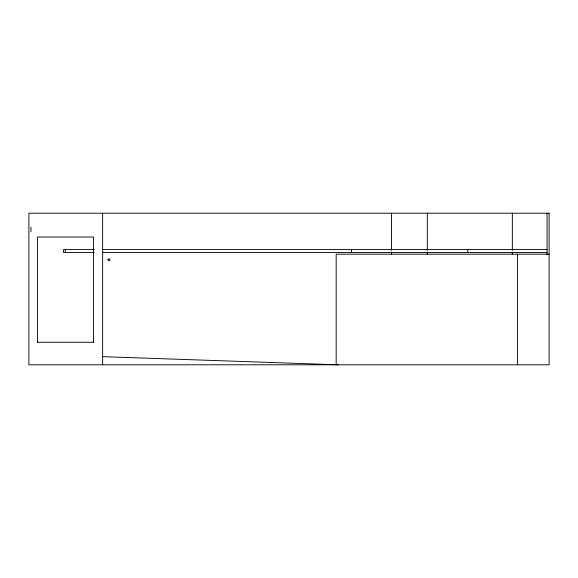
<?xml version="1.0" encoding="UTF-8"?>
<svg xmlns="http://www.w3.org/2000/svg" width="578" height="578" viewBox="0 0 578 578"><rect width="100%" height="100%" fill="white"/><g stroke="black" fill="none" stroke-linecap="round" stroke-linejoin="round"><path stroke-width="0.87" d="M94.228 249.58L63.537 249.58L63.537 252.478L94.228 252.478M102.342 249.58L547.048 249.58M102.342 252.478L547.048 252.478M549.1 254.176L336.179 254.176L336.179 364.797M37.23 342.263L93.744 342.263M102.725 356.662L338.231 364.797M547.048 213.203L547.048 254.71M517.476 254.176L517.476 364.797M512.354 213.203L512.354 250.202M512.354 252.008L512.354 254.71M467.797 249.58L467.797 252.478M427.337 213.203L427.337 250.202M427.337 252.008L427.337 254.71M391.494 213.203L391.494 250.202M391.494 252.008L391.494 254.71M351.547 249.58L351.547 252.478M102.646 213.203L102.646 364.797M93.528 342.263L93.528 237.016L37.447 237.016L37.447 342.263M65.328 249.58L65.328 252.478M30.952 227.125L30.952 231.857M107.992 259.551C109.466 263.915 111.554 256.502 107.992 259.551M549.1 213.203L28.9 213.203L28.9 364.797L549.1 364.797L549.1 213.203"/></g></svg>
